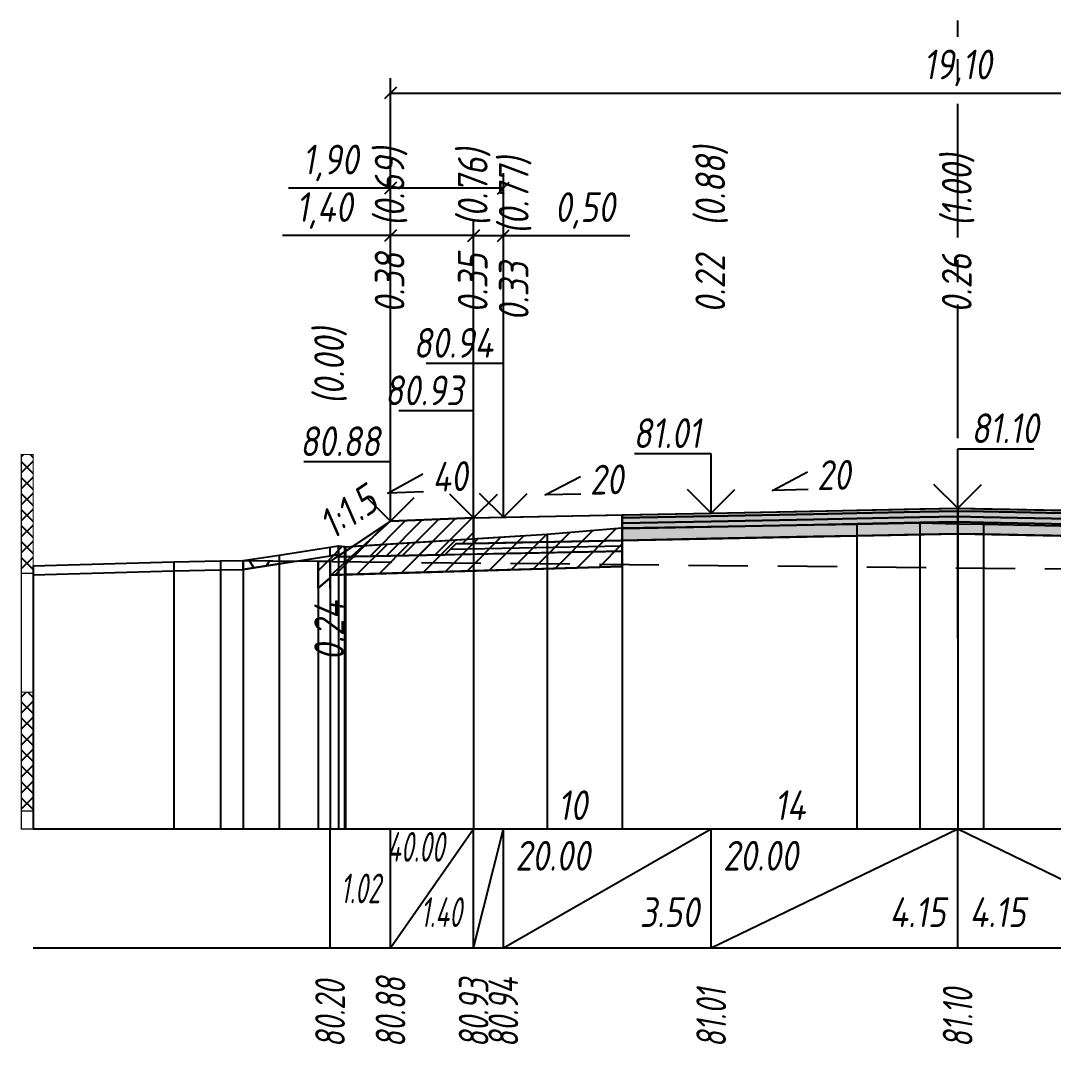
# Model space of a CAD drawing. Extents: x -717 to 1451, y -133302 to 233.
# Drawn here: x 78.9 to 165.9, y -28836.1 to -28750 of the extents above; entities that cross this region are included whole.
import ezdxf
from ezdxf.enums import TextEntityAlignment as Align

# ---------------------------------------------------------------- set-up
doc = ezdxf.new("R2010")
doc.units = 0
doc.linetypes.add('осевая2', pattern=[1.125, 0.75, -0.125, 0.125, -0.125])
doc.linetypes.add('штриховая', pattern=[0.75, 0.5, -0.25])
for name, color, linetype in [('Интерполированный поперечник', 2, 'Continuous'), ('Код_514', 1, 'Continuous'), ('Контур_0', 7, 'Continuous'), ('Контур_2521', 7, 'Continuous'), ('Контур_2564', 7, 'Continuous'), ('Контур_2660', 7, 'Continuous'), ('Контур_2665', 7, 'Continuous'), ('Контур_400', 7, 'Continuous'), ('Контур_508', 7, 'Continuous'), ('Контур_512', 7, 'Continuous'), ('Контур_513', 7, 'Continuous'), ('Контур_818', 7, 'Continuous'), ('Красный поперечник', 1, 'Continuous'), ('Линейка абсолютных высот', 7, 'Continuous'), ('Объём_2501', 7, 'Continuous'), ('Объём_2564', 7, 'Continuous'), ('Объём_2650', 7, 'Continuous'), ('Объём_2660', 7, 'Continuous'), ('Объём_2661', 7, 'Continuous'), ('Объём_2662', 7, 'Continuous'), ('Объём_2663', 7, 'Continuous'), ('Объём_2665', 7, 'Continuous'), ('Объём_2666', 7, 'Continuous'), ('Объём_2753', 7, 'Continuous'), ('Ось', 1, 'осевая2'), ('Откосы', 7, 'Continuous'), ('Отметки покрытия', 7, 'Continuous'), ('Рабочие отметки', 7, 'Continuous'), ('Рабочие отметки доп.', 7, 'Continuous'), ('Слои выравнивания', 7, 'Continuous'), ('Таблица', 7, 'Continuous'), ('Уклоны проезжей части', 7, 'Continuous'), ('Черный поперечник', 3, 'Continuous')]:
    doc.layers.add(name, color=color, linetype=linetype)
for name, color, linetype, true_color in [('Контур_2540', 2, 'Continuous', 0xffff00), ('Контур_2560', 2, 'Continuous', 0xffff00), ('Контур_2561', 7, 'Continuous', 0xff8040), ('Контур_2562', 3, 'Continuous', 0x00ff00), ('Контур_2563', 7, 'Continuous', 0xff8000), ('Контур_2570', 7, 'Continuous', 0x80ff00), ('Контур_2583', 3, 'Continuous', 0x00ff00), ('Контур_2725', 7, 'Continuous', 0x323232), ('Контур_2736', 4, 'Continuous', 0x00ffff), ('Контур_2737', 4, 'Continuous', 0x00ffff), ('Контур_2738', 4, 'Continuous', 0x00ffff), ('Контур_2739', 4, 'Continuous', 0x00ffff), ('Контур_2741', 4, 'Continuous', 0x00ffff), ('Контур_2742', 4, 'Continuous', 0x00ffff), ('Контур_2743', 4, 'Continuous', 0x00ffff), ('Контур_2744', 7, 'Continuous', 0xa4ffff), ('Контур_2745', 7, 'Continuous', 0xa4ffff), ('Контур_2747', 4, 'Continuous', 0x00ffff), ('Контур_2748', 4, 'Continuous', 0x00ffff), ('Контур_2749', 4, 'Continuous', 0x00ffff), ('Контур_2750', 4, 'Continuous', 0x00ffff), ('Контур_2751', 4, 'Continuous', 0x00ffff), ('Контур_2752', 4, 'Continuous', 0x00ffff), ('Контур_2760', 7, 'Continuous', 0x323232), ('Контур_2761', 7, 'Continuous', 0x323232), ('Контур_2762', 7, 'Continuous', 0x323232), ('Контур_2763', 7, 'Continuous', 0x323232), ('Контур_402', 7, 'Continuous', 0xff6464), ('Контур_703', 4, 'Continuous', 0x00ffff), ('Контур_705', 4, 'Continuous', 0x00ffff), ('Контур_707', 4, 'Continuous', 0x00ffff), ('Контур_720', 131, 'Continuous', 0xaaffff), ('Объём_2500', 7, 'Continuous', 0xc0c0c0), ('Объём_2520', 7, 'Continuous', 0x80ffff), ('Объём_2540', 2, 'Continuous', 0xffff00), ('Объём_2560', 2, 'Continuous', 0xffff00), ('Объём_2561', 7, 'Continuous', 0xff8040), ('Объём_2562', 3, 'Continuous', 0x00ff00), ('Объём_2563', 7, 'Continuous', 0xff8000), ('Объём_2570', 7, 'Continuous', 0x80ff00), ('Объём_2583', 3, 'Continuous', 0x00ff00), ('Объём_2591', 3, 'Continuous', 0x00ff00), ('Объём_2595', 3, 'Continuous', 0x00ff00), ('Объём_2600', 7, 'Continuous', 0x808000), ('Объём_2746', 2, 'Continuous', 0xffff00)]:
    doc.layers.add(name, color=color, linetype=linetype, true_color=true_color)
doc.styles.get("Standard").update_dxf_attribs({"font": 'txt', "height": 2.5})
doc.styles.add('М', font='romand.shx', dxfattribs={"width": 0.8, "oblique": 10, "height": 2.5})
doc.dimstyles.new('ISO-25', dxfattribs={"dimtxt": 2.5, "dimasz": 2.5, "dimexe": 1.25, "dimexo": 0.625, "dimtad": 1, "dimtxsty": 'Standard', "dimcen": 2.5, "dimadec": 0, "dimazin": 0, "dimtfac": 1, "dimtmove": 0, "dimatfit": 3, "dimfxl": 1, "dimarcsym": 0})
pattern_1 = [(45.0000013, (0, 0), (-0.67351924, 0.67351921), []), (135.0000003, (0, 0), (-0.673519222, -0.67351923), [])]

# ---------------------------------------------------------------- blocks, each defined once
blk = doc.blocks.new('_Oblique')
at = {"color": 0, "linetype": 'ByBlock', "lineweight": -2}
blk.add_line((-0.5, -0.5), (0.5, 0.5), dxfattribs=at)
blk = doc.blocks.new('*D650')
at = {"color": 0, "lineweight": -2, "transparency": 16777216}
for p, q in [((110.088, -28791.534), (110.088, -28766.814)), ((117.088, -28791.254), (117.088, -28766.814)), ((110.088, -28768.064), (100.989, -28768.064)), ((117.088, -28768.064), (110.088, -28768.064))]:
    blk.add_line(p, q, dxfattribs=at)
at = {"layer": 'Defpoints', "color": 0, "transparency": 16777216}
for p in [(117.088, -28768.064), (110.088, -28792.159), (117.088, -28791.879)]:
    blk.add_point(p, dxfattribs=at)
at = {"color": 0, "lineweight": -2, "transparency": 16777216, "rotation": 180}
blk.add_blockref('_Oblique', (110.088, -28768.064), dxfattribs=at)
at = {"color": 0, "lineweight": -2, "transparency": 16777216}
blk.add_blockref('_Oblique', (117.088, -28768.064), dxfattribs=at)
at = {"color": 0, "transparency": 16777216, "insert": (104.529, -28765.951), "char_height": 2.5, "width": 8.75, "attachment_point": 5, "style": 'М'}
blk.add_mtext('1,40', dxfattribs=at)
blk = doc.blocks.new('*D652')
at = {"color": 0, "lineweight": -2, "transparency": 16777216}
for p, q in [((117.088, -28791.254), (117.088, -28766.814)), ((119.588, -28791.204), (119.588, -28766.814)), ((117.088, -28768.064), (119.588, -28768.064)), ((119.588, -28768.064), (130.225, -28768.064))]:
    blk.add_line(p, q, dxfattribs=at)
at = {"layer": 'Defpoints', "color": 0, "transparency": 16777216}
for p in [(119.588, -28768.064), (117.088, -28791.879), (119.588, -28791.829)]:
    blk.add_point(p, dxfattribs=at)
at = {"color": 0, "lineweight": -2, "transparency": 16777216, "rotation": 180}
blk.add_blockref('_Oblique', (117.088, -28768.064), dxfattribs=at)
at = {"color": 0, "lineweight": -2, "transparency": 16777216}
blk.add_blockref('_Oblique', (119.588, -28768.064), dxfattribs=at)
at = {"color": 0, "transparency": 16777216, "insert": (126.463, -28765.951), "char_height": 2.5, "width": 9.16667, "attachment_point": 5, "style": 'М'}
blk.add_mtext('0,50', dxfattribs=at)
blk = doc.blocks.new('*D655')
at = {"color": 0, "lineweight": -2, "transparency": 16777216}
for p, q in [((110.088, -28791.534), (110.088, -28762.814)), ((119.588, -28791.204), (119.588, -28762.814)), ((110.088, -28764.064), (101.508, -28764.064)), ((119.588, -28764.064), (110.088, -28764.064))]:
    blk.add_line(p, q, dxfattribs=at)
at = {"layer": 'Defpoints', "color": 0, "transparency": 16777216}
for p in [(119.588, -28764.064), (110.088, -28792.159), (119.588, -28791.829)]:
    blk.add_point(p, dxfattribs=at)
at = {"color": 0, "lineweight": -2, "transparency": 16777216, "rotation": 180}
blk.add_blockref('_Oblique', (110.088, -28764.064), dxfattribs=at)
at = {"color": 0, "lineweight": -2, "transparency": 16777216}
blk.add_blockref('_Oblique', (119.588, -28764.064), dxfattribs=at)
at = {"color": 0, "transparency": 16777216, "insert": (105.048, -28761.951), "char_height": 2.5, "width": 8.75, "attachment_point": 5, "style": 'М'}
blk.add_mtext('1,90', dxfattribs=at)
blk = doc.blocks.new('*D656')
at = {"color": 0, "lineweight": -2, "transparency": 16777216}
for p, q in [((110.088, -28791.534), (110.088, -28754.814)), ((205.588, -28791.534), (205.588, -28754.814)), ((110.088, -28756.064), (205.588, -28756.064))]:
    blk.add_line(p, q, dxfattribs=at)
at = {"layer": 'Defpoints', "color": 0, "transparency": 16777216}
for p in [(205.588, -28756.064), (110.088, -28792.159), (205.588, -28792.159)]:
    blk.add_point(p, dxfattribs=at)
at = {"color": 0, "lineweight": -2, "transparency": 16777216, "rotation": 180}
blk.add_blockref('_Oblique', (110.088, -28756.064), dxfattribs=at)
at = {"color": 0, "lineweight": -2, "transparency": 16777216}
blk.add_blockref('_Oblique', (205.588, -28756.064), dxfattribs=at)
at = {"color": 0, "transparency": 16777216, "insert": (157.838, -28753.951), "char_height": 2.5, "width": 10.41667, "attachment_point": 5, "style": 'М'}
blk.add_mtext('19,10', dxfattribs=at)

msp = doc.modelspace()

# ---------------------------------------------------------------- hatches: boundary and pattern name
at = {"layer": 'Линейка абсолютных высот'}
h = msp.add_hatch(dxfattribs=at)
h.set_pattern_fill('ANSI37', scale=0.3, style=0)
h.set_pattern_definition(pattern_1)
h.paths.add_polyline_path([(80, -28796.488), (80, -28786.488), (79, -28786.488), (79, -28796.488)])
h = msp.add_hatch(dxfattribs=at)
h.set_pattern_fill('ANSI37', scale=0.3, style=0)
h.set_pattern_definition(pattern_1)
h.paths.add_polyline_path([(80, -28816.488), (80, -28806.488), (79, -28806.488), (79, -28816.488)])
at = {"layer": 'Объём_2563'}
h = msp.add_hatch(dxfattribs=at)
h.set_pattern_fill('ANSI31', color=256, scale=0.3)
h.paths.add_polyline_path([(110.088, -28792.096), (117.088, -28791.816), (117.088, -28793.966), (115.588, -28793.996), (114.67, -28794.915), (105.588, -28795.096)])
at = {"layer": 'Объём_2570'}
h = msp.add_hatch(dxfattribs=at)
h.set_pattern_fill('ANSI31', color=256, scale=0.2)
h.paths.add_polyline_path([(105, -28795.02), (105, -28794.27), (105.723, -28794.157), (105.723, -28794.907)])
at = {"layer": 'Объём_2600'}
h = msp.add_hatch(dxfattribs=at)
h.set_pattern_fill('ANSI31', color=6, scale=0.4)
h.paths.add_polyline_path([(106.37, -28796.595), (105, -28796.636), (105, -28796.872), (104, -28797.721), (104, -28795.478), (102.191, -28795.46), (105.723, -28794.907), (105.723, -28794.157), (106.291, -28794.24), (123.274, -28793.174), (129.604, -28792.653), (129.604, -28795.898)])
h = msp.add_hatch(dxfattribs=at)
h.set_pattern_fill('HONEY', color=5, scale=0.3)
h.paths.add_polyline_path([(100.708, -28795.693), (97.687, -28796.165), (97.687, -28795.415), (102.191, -28795.46)])
at = {"layer": 'Слои выравнивания'}
for color, points in [(2, [(129.604, -28791.566), (137.088, -28791.416), (145.71, -28791.244), (149.337, -28791.171), (154.665, -28791.065), (157.838, -28791.001), (157.838, -28791.251), (154.665, -28791.315), (149.337, -28791.421), (145.71, -28791.494), (137.088, -28791.666), (129.604, -28791.816)]), (3, [(129.604, -28791.816), (137.088, -28791.666), (145.71, -28791.494), (149.337, -28791.421), (154.665, -28791.315), (157.838, -28791.251), (157.838, -28791.701), (154.665, -28791.765), (149.337, -28791.871), (145.71, -28791.944), (137.088, -28792.116), (129.604, -28792.266)]), (2, [(157.838, -28791.001), (160.005, -28791.044), (178.588, -28791.416), (179.384, -28791.432), (179.384, -28791.682), (178.588, -28791.666), (160.005, -28791.294), (157.838, -28791.251)]), (3, [(157.838, -28791.251), (160.005, -28791.294), (178.588, -28791.666), (179.384, -28791.682), (179.384, -28792.132), (178.588, -28792.116), (160.005, -28791.744), (157.838, -28791.701)]), (4, [(129.604, -28792.266), (137.088, -28792.116), (145.71, -28791.944), (149.337, -28791.871), (154.665, -28791.765), (157.838, -28791.701), (157.838, -28792.151), (154.665, -28792.215), (149.337, -28792.321), (145.71, -28792.394), (137.088, -28792.566), (129.604, -28792.716)]), (5, [(129.604, -28792.716), (137.088, -28792.566), (145.71, -28792.394), (149.337, -28792.321), (154.665, -28792.215), (157.838, -28792.151), (157.838, -28793.151), (154.665, -28793.215), (149.337, -28793.321), (145.71, -28793.394), (137.088, -28793.566), (129.604, -28793.716)]), (4, [(157.838, -28791.701), (160.005, -28791.744), (178.588, -28792.116), (179.384, -28792.132), (179.384, -28792.582), (178.588, -28792.566), (160.005, -28792.194), (157.838, -28792.151)]), (5, [(157.838, -28792.151), (160.005, -28792.194), (178.588, -28792.566), (179.384, -28792.582), (179.384, -28793.582), (178.588, -28793.566), (160.005, -28793.194), (157.838, -28793.151)])]:
    msp.add_hatch(color=color, dxfattribs=at).paths.add_polyline_path(points)

# ---------------------------------------------------------------- linework, layer by layer
at = {"layer": 'Интерполированный поперечник', "linetype": 'штриховая', "ltscale": 10, "flags": 128}
msp.add_lwpolyline([(97.687, -28795.415), (211.758, -28796.554)], dxfattribs=at)
at = {"layer": 'Код_514'}
for p, q in [((105, -28828), (105, -28818)), ((110.088, -28828), (110.088, -28818)), ((110.088, -28828), (117.088, -28818)), ((117.088, -28828), (117.088, -28818)), ((117.088, -28828), (119.588, -28818)), ((119.588, -28828), (119.588, -28818)), ((119.588, -28828), (137.088, -28818)), ((137.088, -28828), (137.088, -28818)), ((137.088, -28828), (157.838, -28818)), ((157.838, -28828), (157.838, -28818)), ((157.838, -28818), (178.588, -28828))]:
    msp.add_line(p, q, dxfattribs=at)
at = {"layer": 'Контур_0', "flags": 128}
for points in [[(119.588, -28793.916), (117.088, -28793.966), (117.088, -28791.816), (129.604, -28791.566), (129.604, -28793.716), (119.588, -28793.916), (119.588, -28793.916)], [(110.088, -28792.096), (105, -28795.488), (105, -28795.488), (105, -28795.488), (105, -28795.488), (105, -28795.488), (105, -28795.488), (105, -28795.488), (105, -28795.488), (105, -28795.488), (105, -28795.488), (105, -28795.488), (105, -28795.488), (105, -28795.488), (105, -28795.488), (105, -28797.721)], [(110.088, -28792.096), (105, -28795.488), (105, -28795.488), (105, -28795.488), (105, -28795.488), (105, -28795.488), (105, -28795.488), (105, -28795.488), (105, -28795.488), (105, -28795.488), (105, -28795.488), (105, -28795.488), (105, -28795.488), (105, -28795.488), (105, -28795.488), (105, -28797.721), (105, -28797.721), (105, -28795.488), (105, -28795.488), (105, -28795.488), (105, -28795.488), (105, -28795.488), (105, -28795.488), (105, -28795.488), (105, -28795.488), (105, -28795.488), (105, -28795.488), (105, -28795.488), (105, -28795.488), (105, -28795.488)], [(105.588, -28795.096), (114.67, -28794.915), (115.588, -28793.996), (117.088, -28793.966)], [(115.588, -28793.996), (129.604, -28793.716), (129.604, -28794.616), (114.67, -28794.915), (115.588, -28793.996), (115.588, -28793.996)]]:
    msp.add_lwpolyline(points, dxfattribs=at)
at = {"layer": 'Контур_2521', "color": 250, "flags": 128}
msp.add_lwpolyline([(115.129, -28794.455), (129.604, -28794.166)], dxfattribs=at)
at = {"layer": 'Контур_2540', "flags": 128}
msp.add_lwpolyline([(105.588, -28795.096), (129.604, -28794.616), (129.604, -28795.898), (105, -28796.636), (105, -28795.488), (105.588, -28795.096), (105.588, -28795.096)], dxfattribs=at)
at = {"layer": 'Контур_2560', "flags": 128}
msp.add_lwpolyline([(110.088, -28792.096), (110.088, -28792.096), (110.088, -28792.096), (117.088, -28791.816)], dxfattribs=at)
at = {"layer": 'Контур_2561', "flags": 128}
msp.add_lwpolyline([(117.088, -28791.816), (117.088, -28791.816), (110.088, -28792.096), (110.088, -28792.096), (117.088, -28791.816)], dxfattribs=at)
at = {"layer": 'Контур_2562', "flags": 128}
msp.add_lwpolyline([(110.088, -28792.096), (110.088, -28792.096), (110.088, -28792.096), (110.088, -28792.096), (110.088, -28792.096)], dxfattribs=at)
at = {"layer": 'Контур_2563', "flags": 128}
msp.add_lwpolyline([(110.088, -28792.096), (117.088, -28791.816), (117.088, -28793.966), (115.588, -28793.996), (114.67, -28794.915), (105.588, -28795.096), (110.088, -28792.096), (110.088, -28792.096)], dxfattribs=at)
at = {"layer": 'Контур_2564', "flags": 128}
msp.add_lwpolyline([(110.088, -28792.096), (117.088, -28791.816)], dxfattribs=at)
at = {"layer": 'Контур_2570', "flags": 128}
msp.add_lwpolyline([(80, -28796.598), (91.836, -28796.265), (95.766, -28796.176), (97.687, -28796.165), (97.687, -28796.165), (100.708, -28795.693), (105.723, -28794.907), (105.723, -28794.157), (106.203, -28794.226), (106.291, -28794.24), (123.274, -28793.174), (129.604, -28792.653), (149.337, -28792.335), (154.665, -28792.236), (157.838, -28792.306), (160.005, -28792.355), (179.384, -28792.774)], dxfattribs=at)
at = {"layer": 'Контур_2583', "flags": 128}
msp.add_lwpolyline([(104, -28797.721), (105, -28796.872), (105, -28795.488), (104, -28795.488), (104, -28797.721)], dxfattribs=at)
at = {"layer": 'Контур_2660', "flags": 128}
msp.add_lwpolyline([(105, -28796.636), (129.604, -28795.898)], dxfattribs=at)
at = {"layer": 'Контур_2665', "flags": 128}
msp.add_lwpolyline([(110.088, -28792.096), (110.088, -28792.096)], dxfattribs=at)
at = {"layer": 'Контур_2725', "flags": 128}
msp.add_lwpolyline([(129.604, -28793.716), (137.088, -28793.566), (145.71, -28793.394), (149.337, -28793.321), (154.665, -28793.215), (157.838, -28793.151), (160.005, -28793.194), (178.588, -28793.566), (179.384, -28793.582)], dxfattribs=at)
at = {"layer": 'Контур_2736', "flags": 128}
msp.add_lwpolyline([(110.088, -28792.096), (105, -28795.488)], dxfattribs=at)
at = {"layer": 'Контур_2737', "flags": 128}
msp.add_lwpolyline([(105, -28795.488), (105, -28795.488)], dxfattribs=at)
at = {"layer": 'Контур_2738', "flags": 128}
msp.add_lwpolyline([(105, -28795.488), (105, -28795.488)], dxfattribs=at)
at = {"layer": 'Контур_2739', "flags": 128}
msp.add_lwpolyline([(105, -28795.488), (105, -28795.488)], dxfattribs=at)
at = {"layer": 'Контур_2741', "flags": 128}
msp.add_lwpolyline([(105, -28795.488), (105, -28795.488)], dxfattribs=at)
at = {"layer": 'Контур_2742', "flags": 128}
msp.add_lwpolyline([(105, -28795.488), (105, -28795.488)], dxfattribs=at)
at = {"layer": 'Контур_2743', "flags": 128}
msp.add_lwpolyline([(105, -28795.488), (105, -28795.488)], dxfattribs=at)
at = {"layer": 'Контур_2744', "flags": 128}
msp.add_lwpolyline([(105, -28795.488), (105, -28795.488)], dxfattribs=at)
msp.add_lwpolyline([(105, -28795.488), (105, -28795.488)], dxfattribs=at)
msp.add_lwpolyline([(105, -28795.488), (105, -28795.488)], dxfattribs=at)
msp.add_lwpolyline([(105, -28795.488), (105, -28795.488)], dxfattribs=at)
msp.add_lwpolyline([(105, -28795.488), (105, -28795.488)], dxfattribs=at)
msp.add_lwpolyline([(105, -28795.488), (105, -28795.488)], dxfattribs=at)
at = {"layer": 'Контур_2745', "flags": 128}
msp.add_lwpolyline([(105, -28795.488), (105, -28795.488)], dxfattribs=at)
msp.add_lwpolyline([(105, -28795.488), (105, -28795.488)], dxfattribs=at)
msp.add_lwpolyline([(105, -28795.488), (105, -28795.488)], dxfattribs=at)
msp.add_lwpolyline([(105, -28795.488), (105, -28795.488)], dxfattribs=at)
msp.add_lwpolyline([(105, -28795.488), (105, -28795.488)], dxfattribs=at)
msp.add_lwpolyline([(105, -28795.488), (105, -28795.488)], dxfattribs=at)
at = {"layer": 'Контур_2747', "flags": 128}
msp.add_lwpolyline([(105, -28795.488), (105, -28795.488)], dxfattribs=at)
at = {"layer": 'Контур_2748', "flags": 128}
msp.add_lwpolyline([(105, -28795.488), (105, -28795.488)], dxfattribs=at)
at = {"layer": 'Контур_2749', "flags": 128}
msp.add_lwpolyline([(105, -28795.488), (105, -28795.488)], dxfattribs=at)
at = {"layer": 'Контур_2750', "flags": 128}
msp.add_lwpolyline([(105, -28795.488), (105, -28795.488)], dxfattribs=at)
at = {"layer": 'Контур_2751', "flags": 128}
msp.add_lwpolyline([(105, -28795.488), (105, -28795.488)], dxfattribs=at)
at = {"layer": 'Контур_2752', "flags": 128}
msp.add_lwpolyline([(105, -28795.488), (105, -28795.488)], dxfattribs=at)
at = {"layer": 'Контур_2760', "flags": 128}
msp.add_lwpolyline([(129.604, -28791.566), (137.088, -28791.416), (145.71, -28791.244), (149.337, -28791.171), (154.665, -28791.065), (157.838, -28791.001), (160.005, -28791.044), (178.588, -28791.416), (179.384, -28791.432)], dxfattribs=at)
at = {"layer": 'Контур_2761', "flags": 128}
msp.add_lwpolyline([(129.604, -28791.816), (137.088, -28791.666), (145.71, -28791.494), (149.337, -28791.421), (154.665, -28791.315), (157.838, -28791.251), (160.005, -28791.294), (178.588, -28791.666), (179.384, -28791.682)], dxfattribs=at)
at = {"layer": 'Контур_2762', "flags": 128}
msp.add_lwpolyline([(129.604, -28792.266), (137.088, -28792.116), (145.71, -28791.944), (149.337, -28791.871), (154.665, -28791.765), (157.838, -28791.701), (160.005, -28791.744), (178.588, -28792.116), (179.384, -28792.132)], dxfattribs=at)
at = {"layer": 'Контур_2763', "flags": 128}
msp.add_lwpolyline([(129.604, -28792.716), (137.088, -28792.566), (145.71, -28792.394), (149.337, -28792.321), (154.665, -28792.215), (157.838, -28792.151), (160.005, -28792.194), (178.588, -28792.566), (179.384, -28792.582)], dxfattribs=at)
at = {"layer": 'Контур_400', "flags": 128}
for points in [[(117.088, -28791.816), (119.588, -28791.766), (119.588, -28791.766), (119.588, -28791.766), (119.588, -28791.766), (119.588, -28791.766), (119.588, -28791.766), (137.088, -28791.416), (157.838, -28791.001)], [(157.838, -28791.001), (178.588, -28791.416), (196.088, -28791.766), (196.088, -28791.766), (196.088, -28791.766), (196.088, -28791.766), (196.088, -28791.766), (196.088, -28791.766), (198.588, -28791.816)]]:
    msp.add_lwpolyline(points, dxfattribs=at)
at = {"layer": 'Контур_402', "flags": 128}
msp.add_lwpolyline([(105, -28796.636), (129.604, -28795.898), (129.604, -28793.716), (157.838, -28793.151), (179.384, -28793.582), (179.384, -28795.697), (212.176, -28796.681)], dxfattribs=at)
at = {"layer": 'Контур_508', "flags": 128}
msp.add_lwpolyline([(104, -28797.721), (105, -28796.872), (105, -28796.636), (129.604, -28795.898), (129.604, -28793.716), (157.838, -28793.151), (179.384, -28793.582), (179.384, -28795.697), (212.176, -28796.681), (212.176, -28797.69), (214.141, -28799), (214.444, -28799), (216.444, -28799), (216.747, -28799), (220.194, -28796.702), (220.194, -28795.5), (220.668, -28795.184)], dxfattribs=at)
at = {"layer": 'Контур_512', "flags": 128}
msp.add_lwpolyline([(104, -28797.721), (105, -28796.872), (105, -28796.636), (129.604, -28795.898)], dxfattribs=at)
at = {"layer": 'Контур_513', "flags": 128}
msp.add_lwpolyline([(104, -28797.721), (105, -28796.872), (105, -28796.636), (129.604, -28795.898), (129.604, -28793.716), (157.838, -28793.151), (179.384, -28793.582), (179.384, -28795.697), (212.176, -28796.681), (212.176, -28797.69), (214.141, -28799), (214.444, -28799), (216.444, -28799), (216.747, -28799), (220.194, -28796.702), (220.194, -28795.5), (220.668, -28795.184)], dxfattribs=at)
at = {"layer": 'Контур_703', "flags": 128}
for points in [[(110.088, -28792.096), (105, -28795.488)], [(105, -28795.488), (105, -28797.721)]]:
    msp.add_lwpolyline(points, dxfattribs=at)
at = {"layer": 'Контур_705', "flags": 128}
msp.add_lwpolyline([(105, -28795.488), (105, -28795.488)], dxfattribs=at)
at = {"layer": 'Контур_707', "flags": 128}
msp.add_lwpolyline([(105, -28797.721), (105, -28795.488)], dxfattribs=at)
at = {"layer": 'Контур_720', "flags": 128}
msp.add_lwpolyline([(105, -28797.721), (105, -28797.721)], dxfattribs=at)
at = {"layer": 'Контур_818', "flags": 128}
msp.add_lwpolyline([(105, -28795.02), (105.723, -28794.907), (105.723, -28794.157), (106.203, -28794.226), (106.291, -28794.24), (123.274, -28793.174), (129.604, -28792.653), (149.337, -28792.335), (154.665, -28792.236), (157.838, -28792.306), (160.005, -28792.355), (179.384, -28792.774), (195.924, -28793.896), (200.926, -28794.208), (200.926, -28794.958), (202.951, -28795.422), (211.758, -28797.304), (211.758, -28797.304), (219.713, -28796.04), (220.668, -28795.934)], dxfattribs=at)
at = {"layer": 'Красный поперечник'}
for p, q in [((119.588, -28791.766), (137.088, -28791.416)), ((137.088, -28791.416), (157.838, -28791.001)), ((157.838, -28791.001), (178.588, -28791.416)), ((105, -28795.488), (110.088, -28792.096)), ((110.088, -28792.096), (117.088, -28791.816)), ((117.088, -28791.816), (119.588, -28791.766)), ((129.604, -28795.898), (129.604, -28818)), ((105, -28796.636), (105, -28818)), ((105, -28796.872), (105, -28818)), ((104, -28797.721), (104, -28818))]:
    msp.add_line(p, q, dxfattribs=at)
at = {"layer": 'Линейка абсолютных высот', "color": 7, "const_width": 0.1, "flags": 128}
for points in [[(80, -28796.488), (80, -28786.488), (79, -28786.488), (79, -28796.488), (80, -28796.488)], [(80, -28806.488), (80, -28796.488), (79, -28796.488), (79, -28806.488), (80, -28806.488)], [(80, -28816.488), (80, -28806.488), (79, -28806.488), (79, -28816.488), (80, -28816.488)], [(80, -28818), (80, -28816.488), (79, -28816.488), (79, -28818), (80, -28818)]]:
    msp.add_lwpolyline(points, dxfattribs=at)
at = {"layer": 'Объём_2500', "flags": 128}
msp.add_lwpolyline([(119.588, -28793.916), (117.088, -28793.966), (117.088, -28791.816), (129.604, -28791.566), (129.604, -28793.716), (119.588, -28793.916), (119.588, -28793.916)], dxfattribs=at)
at = {"layer": 'Объём_2501', "flags": 128}
for points in [[(117.088, -28791.816), (119.588, -28791.766), (119.588, -28791.766), (119.588, -28791.766), (119.588, -28791.766), (119.588, -28791.766), (119.588, -28791.766), (137.088, -28791.416), (157.838, -28791.001)], [(157.838, -28791.001), (178.588, -28791.416), (196.088, -28791.766), (196.088, -28791.766), (196.088, -28791.766), (196.088, -28791.766), (196.088, -28791.766), (196.088, -28791.766), (198.588, -28791.816)]]:
    msp.add_lwpolyline(points, dxfattribs=at)
at = {"layer": 'Объём_2520', "color": 250, "flags": 128}
msp.add_lwpolyline([(115.588, -28793.996), (129.604, -28793.716), (129.604, -28794.616), (114.67, -28794.915), (115.588, -28793.996), (115.588, -28793.996)], dxfattribs=at)
at = {"layer": 'Объём_2540', "flags": 128}
msp.add_lwpolyline([(105.588, -28795.096), (129.604, -28794.616), (129.604, -28795.898), (105, -28796.636), (105, -28795.488), (105.588, -28795.096), (105.588, -28795.096)], dxfattribs=at)
at = {"layer": 'Объём_2560', "flags": 128}
msp.add_lwpolyline([(110.088, -28792.096), (110.088, -28792.096), (110.088, -28792.096), (117.088, -28791.816)], dxfattribs=at)
at = {"layer": 'Объём_2561', "flags": 128}
msp.add_lwpolyline([(117.088, -28791.816), (117.088, -28791.816), (110.088, -28792.096), (110.088, -28792.096), (117.088, -28791.816)], dxfattribs=at)
at = {"layer": 'Объём_2562', "flags": 128}
msp.add_lwpolyline([(110.088, -28792.096), (110.088, -28792.096), (110.088, -28792.096), (110.088, -28792.096), (110.088, -28792.096)], dxfattribs=at)
at = {"layer": 'Объём_2563', "color": 250, "flags": 128}
msp.add_lwpolyline([(110.088, -28792.096), (117.088, -28791.816), (117.088, -28793.966), (115.588, -28793.996), (114.67, -28794.915), (105.588, -28795.096), (110.088, -28792.096), (110.088, -28792.096)], dxfattribs=at)
at = {"layer": 'Объём_2564', "flags": 128}
msp.add_lwpolyline([(110.088, -28792.096), (117.088, -28791.816)], dxfattribs=at)
at = {"layer": 'Объём_2570', "flags": 128}
msp.add_lwpolyline([(105, -28795.02), (105, -28794.27), (105.723, -28794.157), (105.723, -28794.907), (105, -28795.02), (105, -28795.02)], dxfattribs=at)
at = {"layer": 'Объём_2583', "flags": 128}
msp.add_lwpolyline([(104, -28797.721), (105, -28796.872), (105, -28795.488), (104, -28795.488), (104, -28797.721)], dxfattribs=at)
at = {"layer": 'Объём_2591', "flags": 128}
msp.add_lwpolyline([(105, -28795.488), (105, -28797.721), (105, -28795.488)], dxfattribs=at)
at = {"layer": 'Объём_2595', "flags": 128}
msp.add_lwpolyline([(105, -28795.488), (105, -28797.721), (105, -28795.488)], dxfattribs=at)
at = {"layer": 'Объём_2600', "color": 5, "flags": 128}
msp.add_lwpolyline([(100.708, -28795.693), (97.687, -28796.165), (97.687, -28795.415), (102.191, -28795.46), (100.708, -28795.693), (100.708, -28795.693)], dxfattribs=at)
at = {"layer": 'Объём_2650', "color": 6, "flags": 128}
msp.add_lwpolyline([(106.37, -28796.595), (105, -28796.636), (105, -28796.872), (104, -28797.721), (104, -28795.478), (102.191, -28795.46), (105.723, -28794.907), (105.723, -28794.157), (106.291, -28794.24), (123.274, -28793.174), (129.604, -28792.653), (129.604, -28795.898), (106.37, -28796.595), (106.37, -28796.595)], dxfattribs=at)
at = {"layer": 'Объём_2660', "flags": 128}
msp.add_lwpolyline([(105, -28796.636), (129.604, -28795.898)], dxfattribs=at)
at = {"layer": 'Объём_2661', "flags": 128}
msp.add_lwpolyline([(110.088, -28792.096), (105, -28795.488), (105, -28796.69)], dxfattribs=at)
at = {"layer": 'Объём_2662', "flags": 128}
msp.add_lwpolyline([(105, -28796.69), (105, -28795.488)], dxfattribs=at)
at = {"layer": 'Объём_2663', "flags": 128}
msp.add_lwpolyline([(105, -28796.69), (105, -28797.721), (105, -28796.69)], dxfattribs=at)
at = {"layer": 'Объём_2665', "flags": 128}
msp.add_lwpolyline([(110.088, -28792.096), (110.088, -28792.096)], dxfattribs=at)
at = {"layer": 'Объём_2666', "flags": 128}
msp.add_lwpolyline([(110.088, -28792.096), (105, -28796.69)], dxfattribs=at)
at = {"layer": 'Объём_2746', "flags": 128}
msp.add_lwpolyline([(105.665, -28795.045), (106.932, -28794.2), (123.274, -28793.174), (129.604, -28792.653), (129.604, -28795.898), (105, -28796.636), (105, -28795.488), (105.665, -28795.045), (105.665, -28795.045)], dxfattribs=at)
at = {"layer": 'Объём_2753', "flags": 128}
msp.add_lwpolyline([(129.604, -28791.566), (129.604, -28791.566)], dxfattribs=at)
at = {"layer": 'Ось', "ltscale": 15}
msp.add_line((157.838, -28801.971), (157.838, -28749.972), dxfattribs=at)
at = {"layer": 'Откосы', "color": 1, "flags": 128}
for points in [[(112.871, -28789.622), (109.873, -28789.741), (112.811, -28788.123)], [(145.237, -28789.442), (142.238, -28789.502), (145.207, -28787.942)], [(126.112, -28789.824), (123.113, -28789.884), (126.082, -28788.325)]]:
    msp.add_lwpolyline(points, dxfattribs=at)
at = {"layer": 'Отметки покрытия', "color": 1}
for p, q in [((119.588, -28778.816), (113.088, -28778.816)), ((119.588, -28791.766), (119.588, -28778.816)), ((117.088, -28782.816), (110.788, -28782.816)), ((117.088, -28791.816), (117.088, -28782.816)), ((137.088, -28786.416), (130.638, -28786.416)), ((137.088, -28791.416), (137.088, -28786.416)), ((157.838, -28791.001), (157.838, -28786.001)), ((157.838, -28786.001), (164.238, -28786.001)), ((110.088, -28787.096), (102.788, -28787.096)), ((110.088, -28792.096), (110.088, -28787.096)), ((157.838, -28791.001), (155.838, -28789.001)), ((157.838, -28791.001), (159.838, -28789.001)), ((117.088, -28791.816), (115.088, -28789.816)), ((117.088, -28791.816), (119.088, -28789.816)), ((119.588, -28791.766), (117.588, -28789.766)), ((119.588, -28791.766), (121.588, -28789.766)), ((137.088, -28791.416), (135.088, -28789.416)), ((137.088, -28791.416), (139.088, -28789.416)), ((110.088, -28792.096), (108.088, -28790.096)), ((110.088, -28792.096), (112.088, -28790.096))]:
    msp.add_line(p, q, dxfattribs=at)
at = {"layer": 'Слои выравнивания'}
for p, q in [((129.604, -28791.566), (129.604, -28818)), ((157.838, -28791.001), (157.838, -28818)), ((117.088, -28791.816), (117.088, -28818))]:
    msp.add_line(p, q, dxfattribs=at)
at = {"layer": 'Слои выравнивания', "color": 2, "flags": 128}
for points in [[(129.604, -28791.566), (137.088, -28791.416), (145.71, -28791.244), (149.337, -28791.171), (154.665, -28791.065), (157.838, -28791.001), (157.838, -28791.251), (154.665, -28791.315), (149.337, -28791.421), (145.71, -28791.494), (137.088, -28791.666), (129.604, -28791.816)], [(157.838, -28791.001), (160.005, -28791.044), (178.588, -28791.416), (179.384, -28791.432), (179.384, -28791.682), (178.588, -28791.666), (160.005, -28791.294), (157.838, -28791.251)]]:
    msp.add_lwpolyline(points, close=True, dxfattribs=at)
at = {"layer": 'Слои выравнивания', "color": 3, "flags": 128}
for points in [[(129.604, -28791.816), (137.088, -28791.666), (145.71, -28791.494), (149.337, -28791.421), (154.665, -28791.315), (157.838, -28791.251), (157.838, -28791.701), (154.665, -28791.765), (149.337, -28791.871), (145.71, -28791.944), (137.088, -28792.116), (129.604, -28792.266)], [(157.838, -28791.251), (160.005, -28791.294), (178.588, -28791.666), (179.384, -28791.682), (179.384, -28792.132), (178.588, -28792.116), (160.005, -28791.744), (157.838, -28791.701)]]:
    msp.add_lwpolyline(points, close=True, dxfattribs=at)
at = {"layer": 'Слои выравнивания', "color": 4, "flags": 128}
for points in [[(129.604, -28792.266), (137.088, -28792.116), (145.71, -28791.944), (149.337, -28791.871), (154.665, -28791.765), (157.838, -28791.701), (157.838, -28792.151), (154.665, -28792.215), (149.337, -28792.321), (145.71, -28792.394), (137.088, -28792.566), (129.604, -28792.716)], [(157.838, -28791.701), (160.005, -28791.744), (178.588, -28792.116), (179.384, -28792.132), (179.384, -28792.582), (178.588, -28792.566), (160.005, -28792.194), (157.838, -28792.151)]]:
    msp.add_lwpolyline(points, close=True, dxfattribs=at)
at = {"layer": 'Слои выравнивания', "color": 5, "flags": 128}
for points in [[(129.604, -28792.716), (137.088, -28792.566), (145.71, -28792.394), (149.337, -28792.321), (154.665, -28792.215), (157.838, -28792.151), (157.838, -28793.151), (154.665, -28793.215), (149.337, -28793.321), (145.71, -28793.394), (137.088, -28793.566), (129.604, -28793.716)], [(157.838, -28792.151), (160.005, -28792.194), (178.588, -28792.566), (179.384, -28792.582), (179.384, -28793.582), (178.588, -28793.566), (160.005, -28793.194), (157.838, -28793.151)]]:
    msp.add_lwpolyline(points, close=True, dxfattribs=at)
at = {"layer": 'Таблица'}
for p, q in [((80, -28818), (245.668, -28818)), ((80, -28828), (245.668, -28828))]:
    msp.add_line(p, q, dxfattribs=at)
at = {"layer": 'Черный поперечник', "color": 7}
for p, q in [((149.337, -28792.335), (149.337, -28818)), ((154.665, -28792.236), (154.665, -28818)), ((157.838, -28792.306), (157.838, -28818)), ((160.005, -28792.355), (160.005, -28818)), ((123.274, -28793.174), (123.274, -28818)), ((129.604, -28792.653), (129.604, -28818)), ((105.723, -28794.157), (105.723, -28818)), ((106.203, -28794.226), (106.203, -28818)), ((106.291, -28794.24), (106.291, -28818)), ((100.708, -28794.943), (100.708, -28818)), ((80, -28795.848), (80, -28818)), ((91.836, -28795.515), (91.836, -28818)), ((95.766, -28795.426), (95.766, -28818)), ((97.687, -28795.415), (97.687, -28818))]:
    msp.add_line(p, q, dxfattribs=at)
at = {"layer": 'Черный поперечник', "flags": 128}
msp.add_lwpolyline([(80, -28795.848), (91.836, -28795.515), (95.766, -28795.426), (97.687, -28795.415), (100.708, -28794.943), (105.723, -28794.157), (106.203, -28794.226), (106.291, -28794.24), (123.274, -28793.174), (129.604, -28792.653), (149.337, -28792.335), (154.665, -28792.236), (157.838, -28792.306), (160.005, -28792.355), (179.384, -28792.774), (195.924, -28793.896), (200.926, -28794.208), (202.951, -28794.672), (211.758, -28796.554), (219.713, -28795.29), (228.15, -28794.354), (234.205, -28795.18), (243.799, -28796.162), (245.668, -28796.113)], dxfattribs=at)

# ---------------------------------------------------------------- texts
at = {"layer": 'Код_514', "style": 'М', "oblique": 10}
for s, width, p in [('40.00', 0.6, (109.783, -28818.255)), ('20.00', 0.8, (120.588, -28819)), ('20.00', 0.8, (138.088, -28819))]:
    msp.add_text(s, height=2.5, dxfattribs=dict(at, width=width)).set_placement(p, align=Align.TOP_LEFT)
at = {"layer": 'Код_514', "style": 'М', "oblique": 10, "width": 0.6}
msp.add_text('1.02', height=2.5, dxfattribs=at).set_placement((107.544, -28823), align=Align.MIDDLE_CENTER)
at = {"layer": 'Код_514', "style": 'М', "oblique": 10}
for s, width, p in [('1.40', 0.6, (116.088, -28827)), ('3.50', 0.8, (136.088, -28827)), ('4.15', 0.8, (156.838, -28827))]:
    msp.add_text(s, height=2.5, dxfattribs=dict(at, width=width)).set_placement(p, align=Align.BOTTOM_RIGHT)
at = {"layer": 'Код_514', "style": 'М', "oblique": 10, "width": 0.8}
msp.add_text('4.15', height=2.5, dxfattribs=at).set_placement((158.838, -28827), align=Align.BOTTOM_LEFT)
at = {"layer": 'Код_514', "style": 'М', "oblique": 10, "width": 0.7}
for s, p in [('80.20', (105, -28836.382)), ('80.88', (110.088, -28836.382)), ('80.93', (117.088, -28836.382)), ('80.94', (119.588, -28836.382)), ('81.01', (137.088, -28836.382)), ('81.10', (157.838, -28836.382))]:
    msp.add_text(s, height=2.5, rotation=90, dxfattribs=at).set_placement(p, align=Align.MIDDLE_LEFT)
at = {"layer": 'Отметки покрытия', "color": 1, "style": 'М', "oblique": 10, "width": 0.8}
for s, p in [('80.94', (118.729, -28779.085)), ('80.93', (116.229, -28783.085)), ('81.01', (136.229, -28786.685)), ('80.88', (109.229, -28787.365))]:
    msp.add_text(s, height=2.5, dxfattribs=at).set_placement(p, align=Align.BOTTOM_RIGHT)
msp.add_text('81.10', height=2.5, dxfattribs=at).set_placement((158.979, -28786.27), align=Align.BOTTOM_LEFT)
at = {"layer": 'Рабочие отметки', "color": 1, "style": 'М', "oblique": 10, "width": 0.8}
for s, p in [('0.38', (110.01, -28774.566)), ('0.35', (117.01, -28774.566)), ('0.22', (137.01, -28774.566)), ('0.26', (157.76, -28774.566)), ('0.33', (120.461, -28775.231))]:
    msp.add_text(s, height=2.5, rotation=90, dxfattribs=at).set_placement(p, align=Align.MIDDLE_LEFT)
msp.add_text('0.24', height=2.5, rotation=90, dxfattribs=at).set_placement((104.922, -28798.781), align=Align.MIDDLE_RIGHT)
at = {"layer": 'Рабочие отметки доп.', "color": 1, "style": 'М', "oblique": 10, "width": 0.8}
for s, p in [('(0.88)', (137.01, -28767.266)), ('(0.69)', (110.01, -28767.266)), ('(0.76)', (117.01, -28767.266)), ('(0.77)', (120.461, -28767.931)), ('(1.00)', (157.76, -28767.266)), ('(0.00)', (104.922, -28782.249))]:
    msp.add_text(s, height=2.5, rotation=90, dxfattribs=at).set_placement(p, align=Align.MIDDLE_LEFT)
at = {"layer": 'Слои выравнивания', "style": 'М', "oblique": 10, "width": 0.8}
for s, p in [('10', (125.427, -28818)), ('14', (143.721, -28818))]:
    msp.add_text(s, height=2.5, dxfattribs=at).set_placement(p, align=Align.BOTTOM_CENTER)
at = {"layer": 'Уклоны проезжей части', "color": 1, "style": 'М', "oblique": 10, "width": 0.8}
for s, rotation, p in [('40', 2.29061, (115.175, -28790.338)), ('20', 1.14576, (128.318, -28790.591)), ('20', 1.14576, (147.443, -28790.209)), ('1:1.5', 33.69007, (107.648, -28792.96))]:
    msp.add_text(s, height=2.5, rotation=rotation, dxfattribs=at).set_placement(p, align=Align.BOTTOM_CENTER)

# ---------------------------------------------------------------- dimensions: what is measured, and where the dimension line sits
at = {"color": 5}
dim = msp.add_linear_dim(base=(205.588, -28756.064), p1=(110.088, -28792.159), p2=(205.588, -28792.159), angle=180, dimstyle='ISO-25', override={"dimasz": 1, "dimlfac": 0.2, "dimzin": 0, "dimtxsty": 'М', "dimblk1": 'Oblique', "dimblk2": 'Oblique', "dimsah": 1}, dxfattribs=at)
dim.commit()
dim.dimension.update_dxf_attribs({"geometry": '*D656', "text_midpoint": (157.838, -28753.951)})
for base, p1, p2, picture, middle in [((119.588, -28764.064), (110.088, -28792.159), (119.588, -28791.829), '*D655', (105.048, -28764.064)), ((117.088, -28768.064), (110.088, -28792.159), (117.088, -28791.879), '*D650', (104.529, -28768.064)), ((119.588, -28768.064), (117.088, -28791.879), (119.588, -28791.829), '*D652', (126.463, -28768.064))]:
    dim = msp.add_linear_dim(base=base, p1=p1, p2=p2, angle=180, dimstyle='ISO-25', override={"dimasz": 1, "dimlfac": 0.2, "dimzin": 0, "dimtxsty": 'М', "dimblk1": 'Oblique', "dimblk2": 'Oblique', "dimsah": 1}, dxfattribs=at)
    dim.commit()
    dim.dimension.update_dxf_attribs({"geometry": picture, "text_midpoint": middle, "dimtype": 160})

doc.saveas('drawing.dxf')
